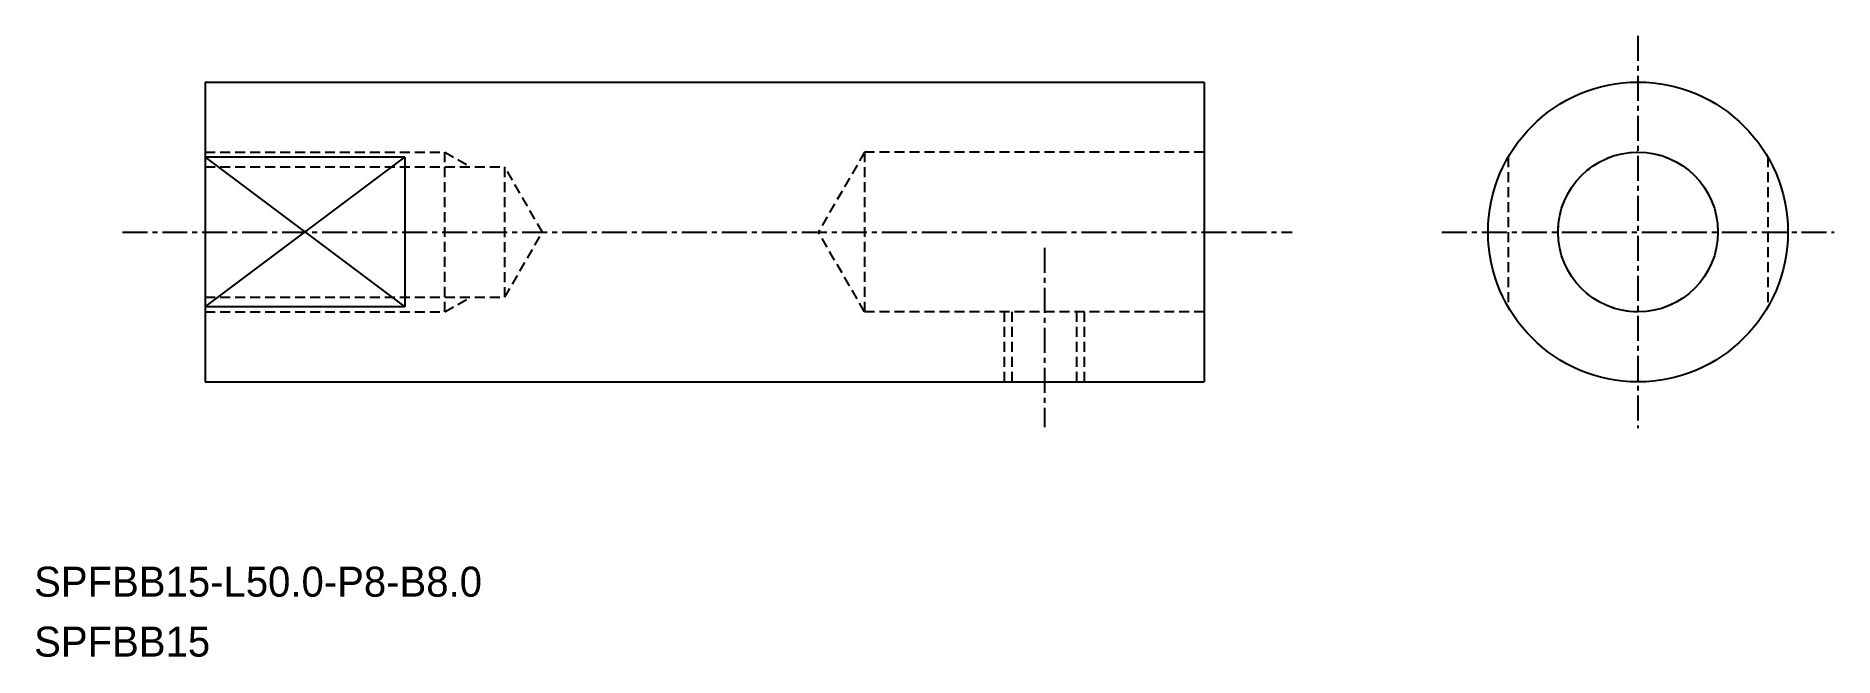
# Model space of a CAD drawing. Extents: x -1353.4 to -1263.4, y -590 to -558.9.
import ezdxf

# ---------------------------------------------------------------- set-up
doc = ezdxf.new("R2010")
doc.units = 0
doc.linetypes.add('CENTER', pattern=[2, 1.25, -0.25, 0.25, -0.25])
doc.linetypes.add('DASHED', pattern=[0.75, 0.5, -0.25])
doc.layers.get('0').update_dxf_attribs({"linetype": 'CONTINUOUS'})
doc.layers.add('CENTER', color=1, linetype='CENTER')

msp = doc.modelspace()

# ---------------------------------------------------------------- linework, layer by layer
for p, q in [((-1344.903, -561.198), (-1344.903, -576.198)), ((-1294.903, -561.198), (-1294.903, -576.198)), ((-1294.903, -561.198), (-1294.903, -576.198)), ((-1334.903, -564.956), (-1344.903, -564.956)), ((-1334.903, -564.956), (-1334.903, -572.439)), ((-1334.903, -572.439), (-1344.903, -572.439))]:
    msp.add_line(p, q)
at = {"color": 7, "linetype": 'CONTINUOUS'}
for p, q in [((-1344.903, -561.198), (-1294.903, -561.198)), ((-1344.903, -576.198), (-1294.903, -576.198))]:
    msp.add_line(p, q, dxfattribs=at)
at = {"color": 3, "linetype": 'DASHED'}
for p, q in [((-1344.903, -564.698), (-1332.903, -564.698)), ((-1332.903, -564.698), (-1331.619, -565.439)), ((-1332.903, -572.698), (-1332.903, -564.698)), ((-1311.903, -564.698), (-1314.213, -568.698)), ((-1311.903, -564.698), (-1311.903, -572.698)), ((-1294.903, -564.698), (-1311.903, -564.698)), ((-1279.701, -564.956), (-1279.701, -572.439)), ((-1266.701, -564.956), (-1266.701, -572.439)), ((-1344.903, -565.439), (-1329.903, -565.439)), ((-1329.903, -571.956), (-1329.903, -565.439)), ((-1328.022, -568.698), (-1329.903, -565.439)), ((-1329.903, -571.956), (-1328.022, -568.698)), ((-1311.903, -572.698), (-1314.213, -568.698)), ((-1344.903, -571.956), (-1329.903, -571.956)), ((-1332.903, -572.698), (-1331.619, -571.956)), ((-1344.903, -572.698), (-1332.903, -572.698)), ((-1294.903, -572.698), (-1311.903, -572.698)), ((-1304.903, -576.198), (-1304.903, -572.698)), ((-1304.524, -576.198), (-1304.524, -572.698)), ((-1301.282, -576.198), (-1301.282, -572.698)), ((-1300.903, -576.198), (-1300.903, -572.698))]:
    msp.add_line(p, q, dxfattribs=at)
at = {"color": 3}
for p, q in [((-1344.903, -564.956), (-1334.903, -572.439)), ((-1344.903, -572.439), (-1334.903, -564.956))]:
    msp.add_line(p, q, dxfattribs=at)
at = {"linetype": 'CONTINUOUS'}
msp.add_circle((-1273.201, -568.698), 7.5, dxfattribs=at)
at = {"color": 3, "linetype": 'DASHED'}
msp.add_circle((-1273.201, -568.698), 4, dxfattribs=at)
msp.add_circle((-1273.201, -568.698), 4)
at = {"color": 7, "linetype": 'CONTINUOUS'}
for p in [(-1344.903, -568.698), (-1302.903, -576.198)]:
    msp.add_point(p, dxfattribs=at)
at = {"layer": 'CENTER', "color": 1, "linetype": 'CENTER'}
for p, q in [((-1273.201, -558.888), (-1273.201, -578.508)), ((-1349.043, -568.698), (-1290.503, -568.698)), ((-1283.011, -568.698), (-1263.391, -568.698))]:
    msp.add_line(p, q, dxfattribs=at)
at = {"layer": 'CENTER'}
msp.add_line((-1302.903, -569.494), (-1302.903, -578.472), dxfattribs=at)

# ---------------------------------------------------------------- texts
for s, p in [('SPFBB15-L50.0-P8-B8.0', (-1353.458, -586.947)), ('SPFBB15', (-1353.458, -589.947))]:
    msp.add_text(s, height=1.5).set_placement(p)

doc.saveas('drawing.dxf')
